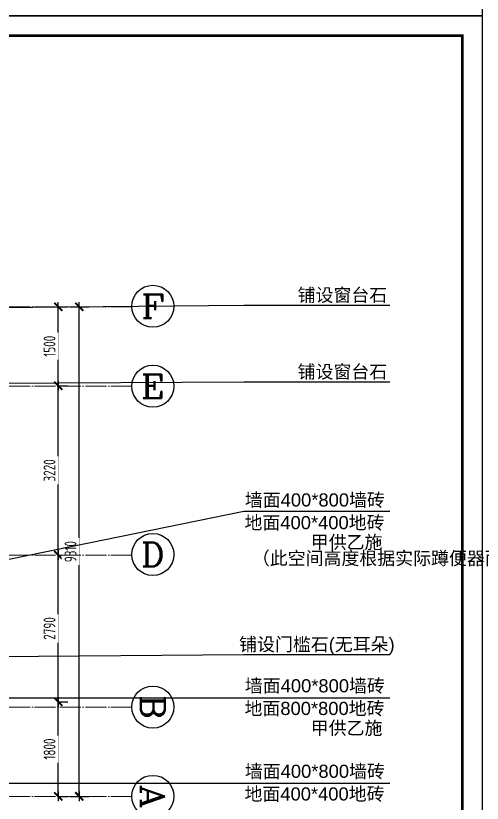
# Model space of a CAD drawing. Header units: inches. Extents: x -50945 to 250244, y -404780 to 18493.
# Drawn here: x 146013 to 154891, y -307373 to -292400 of the extents above; entities that cross this region are included whole.
import ezdxf
from ezdxf.enums import TextEntityAlignment as Align

# ---------------------------------------------------------------- set-up
doc = ezdxf.new("R2010")
doc.units = ezdxf.units.IN
doc.header["$MEASUREMENT"] = 0
doc.linetypes.add('DOTE', pattern=[2.42, 2, -0.2, 0.02, -0.2])
for name, color, linetype in [('15开关布置图-YJ', 2, 'Continuous'), ('AXIS', 1, 'Continuous'), ('AXIS_TEXT', 7, 'Continuous'), ('A图框', 7, 'Continuous'), ('D-ARCHI', 250, 'Continuous'), ('外标注', 50, 'Continuous')]:
    doc.layers.add(name, color=color, linetype=linetype)
doc.layers.add('地面铺装内线', color=251, linetype='Continuous', lineweight=5)
doc.layers.add('天棚材质标注', color=2, linetype='Continuous', lineweight=5)
doc.styles.add('_TCH_AXIS', font='COMPLEX', dxfattribs={"bigfont": 'GBCBIG'})
doc.styles.add('COMPLEX', font='COMPLEX')
doc.styles.add('HBA-DIMT', font='ARCHS.SHX', dxfattribs={"width": 0.8})
doc.styles.get("Standard").update_dxf_attribs({"font": 'arial.ttf'})
doc.dimstyles.new('HBA_40', dxfattribs={"dimscale": 50, "dimtxt": 2.5, "dimasz": 0.1, "dimexe": 2, "dimexo": 2.5, "dimgap": 0.6, "dimtad": 1, "dimdec": 0, "dimrnd": 5, "dimzin": 0, "dimtxsty": 'HBA-DIMT', "dimblk": 'HBA_DIMENSION_TICK', "dimblk1": 'HBA_DIMENSION_TICK', "dimblk2": 'HBA_DIMENSION_TICK', "dimcen": 0.125, "dimclrd": 44, "dimclre": 44, "dimclrt": 2, "dimadec": 0, "dimazin": 0, "dimtfac": 1, "dimtdec": 0, "dimtix": 1, "dimtmove": 1, "dimatfit": 3, "dimldrblk": 'HBA_Leader_Dot', "dimfxl": 0, "dimtvp": 1, "dimtfill": 1, "dimtolj": 1, "dimtzin": 0, "dimarcsym": 0})

# ---------------------------------------------------------------- blocks, each defined once
blk = doc.blocks.new('gegeg')
at = {"layer": 'A图框'}
blk.add_lwpolyline([(162587, -39218), (162587, -60008), (133187, -60008), (133187, -39218)], close=True, dxfattribs=at)
at = {"layer": 'A图框', "const_width": 42}
blk.add_lwpolyline([(133537, -40125), (133537, -39568), (162237, -39568), (162237, -57908)], dxfattribs=at)
blk = doc.blocks.new('HBA_DIMENSION_TICK')
at = {"color": 0, "linetype": 'ByBlock'}
for p, q in [((-10, 0), (0, 0)), ((0, 0), (10, 0))]:
    blk.add_line(p, q, dxfattribs=at)
at = {"color": 50, "linetype": 'ByBlock'}
blk.add_solid([(-10, -7), (-7, -10), (7, 10), (10, 7)], dxfattribs=at)
blk = doc.blocks.new('*D492')
at = {"layer": 'Defpoints', "color": 0, "transparency": 16777216}
for p in [(146581, -305445), (146823, -305445), (146581, -307243)]:
    blk.add_point(p, dxfattribs=at)
at = {"layer": '外标注', "color": 44, "lineweight": -2, "transparency": 16777216}
for p, q in [((146806, -305445), (147003, -305445)), ((146823, -307234), (146823, -305454)), ((146806, -307243), (147003, -307243))]:
    blk.add_line(p, q, dxfattribs=at)
at = {"layer": '外标注', "color": 44, "lineweight": -2, "transparency": 16777216, "xscale": 9, "yscale": 9, "zscale": 9}
for p, rotation in [((146823, -305445), 90), ((146823, -307243), 270)]:
    blk.add_blockref('HBA_DIMENSION_TICK', p, dxfattribs=dict(at, rotation=rotation))
at = {"layer": '外标注', "color": 2, "transparency": 16777216, "insert": (146656, -306344), "char_height": 225, "attachment_point": 5, "rotation": 90, "style": 'HBA-DIMT', "bg_fill": 3, "box_fill_scale": 1.25, "bg_fill_color": 256, "bg_fill_true_color": 13158600, "bg_fill_transparency": 0}
blk.add_mtext('\\A1;1800', dxfattribs=at)
blk = doc.blocks.new('HBA_Leader_Dot')
at = {"color": 0, "linetype": 'ByBlock'}
blk.add_line((-5, 0), (-10, 0), dxfattribs=at)
at = {"color": 0, "linetype": 'ByBlock', "const_width": 5}
blk.add_lwpolyline([(-2.5, 0, 1), (2.5, 0, 1)], format="xyb", close=True, dxfattribs=at)
blk = doc.blocks.new('*D493')
at = {"layer": 'Defpoints', "color": 0, "transparency": 16777216}
for p in [(146581, -302655), (146823, -302655), (146581, -305445)]:
    blk.add_point(p, dxfattribs=at)
at = {"layer": '外标注', "color": 44, "lineweight": -2, "transparency": 16777216}
for p, q in [((146806, -302655), (147003, -302655)), ((146823, -305436), (146823, -302664)), ((146806, -305445), (147003, -305445))]:
    blk.add_line(p, q, dxfattribs=at)
at = {"layer": '外标注', "color": 44, "lineweight": -2, "transparency": 16777216, "xscale": 9, "yscale": 9, "zscale": 9}
for p, rotation in [((146823, -302655), 90), ((146823, -305445), 270)]:
    blk.add_blockref('HBA_DIMENSION_TICK', p, dxfattribs=dict(at, rotation=rotation))
at = {"layer": '外标注', "color": 2, "transparency": 16777216, "insert": (146656, -304050), "char_height": 225, "attachment_point": 5, "rotation": 90, "style": 'HBA-DIMT', "bg_fill": 3, "box_fill_scale": 1.25, "bg_fill_color": 256, "bg_fill_true_color": 13158600, "bg_fill_transparency": 0}
blk.add_mtext('\\A1;2790', dxfattribs=at)
blk = doc.blocks.new('*D494')
at = {"layer": 'Defpoints', "color": 0, "transparency": 16777216}
for p in [(146581, -299435), (146823, -299435), (146581, -302655)]:
    blk.add_point(p, dxfattribs=at)
at = {"layer": '外标注', "color": 44, "lineweight": -2, "transparency": 16777216}
for p, q in [((146806, -299435), (147003, -299435)), ((146823, -302646), (146823, -299444)), ((146806, -302655), (147003, -302655))]:
    blk.add_line(p, q, dxfattribs=at)
at = {"layer": '外标注', "color": 44, "lineweight": -2, "transparency": 16777216, "xscale": 9, "yscale": 9, "zscale": 9}
for p, rotation in [((146823, -299435), 90), ((146823, -302655), 270)]:
    blk.add_blockref('HBA_DIMENSION_TICK', p, dxfattribs=dict(at, rotation=rotation))
at = {"layer": '外标注', "color": 2, "transparency": 16777216, "insert": (146656, -301045), "char_height": 225, "attachment_point": 5, "rotation": 90, "style": 'HBA-DIMT', "bg_fill": 3, "box_fill_scale": 1.25, "bg_fill_color": 256, "bg_fill_true_color": 13158600, "bg_fill_transparency": 0}
blk.add_mtext('\\A1;3220', dxfattribs=at)
blk = doc.blocks.new('*D495')
at = {"layer": 'Defpoints', "color": 0, "transparency": 16777216}
for p in [(146581, -297934), (146823, -297934), (146581, -299435)]:
    blk.add_point(p, dxfattribs=at)
at = {"layer": '外标注', "color": 44, "lineweight": -2, "transparency": 16777216}
for p, q in [((146806, -297934), (147003, -297934)), ((146823, -299426), (146823, -297943)), ((146806, -299435), (147003, -299435))]:
    blk.add_line(p, q, dxfattribs=at)
at = {"layer": '外标注', "color": 44, "lineweight": -2, "transparency": 16777216, "xscale": 9, "yscale": 9, "zscale": 9}
for p, rotation in [((146823, -297934), 90), ((146823, -299435), 270)]:
    blk.add_blockref('HBA_DIMENSION_TICK', p, dxfattribs=dict(at, rotation=rotation))
at = {"layer": '外标注', "color": 2, "transparency": 16777216, "insert": (146656, -298684), "char_height": 225, "attachment_point": 5, "rotation": 90, "style": 'HBA-DIMT', "bg_fill": 3, "box_fill_scale": 1.25, "bg_fill_color": 256, "bg_fill_true_color": 13158600, "bg_fill_transparency": 0}
blk.add_mtext('\\A1;1500', dxfattribs=at)
blk = doc.blocks.new('*D496')
at = {"layer": 'Defpoints', "color": 0, "transparency": 16777216}
for p in [(146823, -297934), (147223, -297934), (146823, -307243)]:
    blk.add_point(p, dxfattribs=at)
at = {"layer": '外标注', "color": 44, "lineweight": -2, "transparency": 16777216}
for p, q in [((147048, -297934), (147403, -297934)), ((147223, -307234), (147223, -297943)), ((147048, -307243), (147403, -307243))]:
    blk.add_line(p, q, dxfattribs=at)
at = {"layer": '外标注', "color": 44, "lineweight": -2, "transparency": 16777216, "xscale": 9, "yscale": 9, "zscale": 9}
for p, rotation in [((147223, -297934), 90), ((147223, -307243), 270)]:
    blk.add_blockref('HBA_DIMENSION_TICK', p, dxfattribs=dict(at, rotation=rotation))
at = {"layer": '外标注', "color": 2, "transparency": 16777216, "insert": (147056, -302589), "char_height": 225, "attachment_point": 5, "rotation": 90, "style": 'HBA-DIMT', "bg_fill": 3, "box_fill_scale": 1.25, "bg_fill_color": 256, "bg_fill_true_color": 13158600, "bg_fill_transparency": 0}
blk.add_mtext('\\A1;9310', dxfattribs=at)
blk = doc.blocks.new('_AXISO')
blk.add_circle((0, 0), 0.5)
at = {"layer": 'AXIS_TEXT', "style": 'COMPLEX', "width": 1.041667}
blk.add_attdef('A', text='', height=0.56, dxfattribs=at).set_placement((-0.25, -0.28), (0.25, -0.28), align=Align.FIT)

msp = doc.modelspace()

# ---------------------------------------------------------------- block references
at = {"layer": '15开关布置图-YJ', "color": 2, "xscale": 1.081091401797356, "yscale": 1.081091401797356, "zscale": 1.081091401797356}
msp.add_blockref('gegeg', (-20880, -227526.41), dxfattribs=at)
at = {"layer": 'AXIS'}
ref = msp.add_blockref('_AXISO', (148622.54, -297924.27), dxfattribs=dict(at, xscale=800, yscale=800, zscale=800))
ref.add_attrib('A', 'F', dxfattribs={"layer": 'AXIS_TEXT', "height": 452.55, "style": '_TCH_AXIS', "width": 1.3125}).set_placement((148396.26, -298150.54), (148848.81, -298150.54), align=Align.FIT)
ref = msp.add_blockref('_AXISO', (148622.54, -299444.51), dxfattribs=dict(at, xscale=800, yscale=800, zscale=800))
ref.add_attrib('A', 'E', dxfattribs={"layer": 'AXIS_TEXT', "height": 452.55, "style": '_TCH_AXIS', "width": 1.3125}).set_placement((148396.26, -299670.78), (148848.81, -299670.78), align=Align.FIT)
ref = msp.add_blockref('_AXISO', (148622.54, -302644.28), dxfattribs=dict(at, xscale=800, yscale=800, zscale=800))
ref.add_attrib('A', 'D', dxfattribs={"layer": 'AXIS_TEXT', "height": 452.55, "style": '_TCH_AXIS', "width": 1.235294}).set_placement((148396.26, -302870.55), (148848.81, -302870.55), align=Align.FIT)
ref = msp.add_blockref('_AXISO', (148622.54, -305544.51), dxfattribs=dict(at, xscale=800, yscale=800, zscale=800, rotation=270))
ref.add_attrib('A', 'B', dxfattribs={"layer": 'AXIS_TEXT', "height": 452.55, "rotation": 270, "style": '_TCH_AXIS', "width": 1.235294}).set_placement((148396.26, -305318.23), (148396.26, -305770.78), align=Align.FIT)
ref = msp.add_blockref('_AXISO', (148622.54, -307242.84), dxfattribs=dict(at, xscale=800, yscale=800, zscale=800, rotation=270))
ref.add_attrib('A', 'A', dxfattribs={"layer": 'AXIS_TEXT', "height": 452.55, "rotation": 270, "style": '_TCH_AXIS', "width": 1.166667}).set_placement((148396.26, -307016.57), (148396.26, -307469.12), align=Align.FIT)

# ---------------------------------------------------------------- texts
at = {"layer": '15开关布置图-YJ', "color": 241}
for s, p in [('铺设窗台石', (151377.79, -297836.08)), ('铺设窗台石', (151377.79, -299293.25)), ('墙面400*800墙砖', (150372.88, -301731.5)), ('地面400*400地砖', (150366.57, -302162.59)), ('甲供乙施', (151627.65, -302533.96)), ('铺设门槛石(无耳朵)', (150264.35, -304476.68)), ('墙面400*800墙砖', (150372.88, -305264.61)), ('地面800*800地砖', (150366.57, -305695.7)), ('甲供乙施', (151627.65, -306067.07)), ('墙面400*800墙砖', (150372.88, -306890.21)), ('地面400*400地砖', (150366.57, -307321.3))]:
    msp.add_text(s, height=250, dxfattribs=at).set_placement(p)
at = {"layer": '15开关布置图-YJ', "color": 241, "insert": (150506.41, -302589.64), "char_height": 250, "width": 6146.256, "attachment_point": 1}
msp.add_mtext('（此空间高度根据实际蹲便器而定）', dxfattribs=at)

# ---------------------------------------------------------------- dimensions: what is measured, and where the dimension line sits
at = {"layer": '外标注'}
dim = msp.add_linear_dim(base=(146822.54, -305444.51), p1=(146580.76, -307242.84), p2=(146580.76, -305444.51), angle=270, dimstyle='HBA_40', override={"dimscale": 90, "dimfxl": 200, "dimfxlon": 1}, dxfattribs=at)
dim.commit()
dim.dimension.update_dxf_attribs({"geometry": '*D492', "text_midpoint": (146656.04, -306343.68)})

# ---------------------------------------------------------------- next in the draw order: dimensions: what is measured, and where the dimension line sits
dim = msp.add_linear_dim(base=(146822.54, -302654.51), p1=(146580.76, -305444.51), p2=(146580.76, -302654.51), angle=270, dimstyle='HBA_40', override={"dimscale": 90, "dimfxl": 200, "dimfxlon": 1}, dxfattribs=at)
dim.commit()
dim.dimension.update_dxf_attribs({"geometry": '*D493', "text_midpoint": (146656.04, -304049.51)})

# ---------------------------------------------------------------- next in the draw order: dimensions: what is measured, and where the dimension line sits
dim = msp.add_linear_dim(base=(146822.54, -299434.51), p1=(146580.76, -302654.51), p2=(146580.76, -299434.51), angle=270, dimstyle='HBA_40', override={"dimscale": 90, "dimfxl": 200, "dimfxlon": 1}, dxfattribs=at)
dim.commit()
dim.dimension.update_dxf_attribs({"geometry": '*D494', "text_midpoint": (146656.04, -301044.51)})

# ---------------------------------------------------------------- next in the draw order: dimensions: what is measured, and where the dimension line sits
dim = msp.add_linear_dim(base=(146822.54, -297934.27), p1=(146580.76, -299434.51), p2=(146580.76, -297934.27), angle=270, dimstyle='HBA_40', override={"dimscale": 90, "dimfxl": 200, "dimfxlon": 1}, dxfattribs=at)
dim.commit()
dim.dimension.update_dxf_attribs({"geometry": '*D495', "text_midpoint": (146656.04, -298684.39)})

# ---------------------------------------------------------------- next in the draw order: dimensions: what is measured, and where the dimension line sits
dim = msp.add_linear_dim(base=(147222.54, -297934.27), p1=(146822.54, -307242.84), p2=(146822.54, -297934.27), angle=90, dimstyle='HBA_40', override={"dimscale": 90, "dimfxl": 200, "dimfxlon": 1}, dxfattribs=at)
dim.commit()
dim.dimension.update_dxf_attribs({"geometry": '*D496', "text_midpoint": (147056.04, -302588.55)})

# ---------------------------------------------------------------- next in the draw order: linework, layer by layer
at = {"layer": 'D-ARCHI', "color": 251, "linetype": 'DOTE', "lineweight": 5, "ltscale": 200}
for p, q in [((148222.54, -297934.27), (127895.28, -297934.27)), ((148222.54, -299444.51), (127882.54, -299444.51)), ((148222.54, -302654.51), (127895.28, -302654.51)), ((148222.54, -305544.51), (127895.28, -305544.51)), ((148222.54, -307242.84), (127895.28, -307242.84))]:
    msp.add_line(p, q, dxfattribs=at)

# ---------------------------------------------------------------- next in the draw order: block references
at = {"layer": '15开关布置图-YJ', "color": 2, "xscale": 1.081091401797356, "yscale": 1.081091401797356, "zscale": 1.081091401797356}
msp.add_blockref('gegeg', (-20880.44, -250002.3), dxfattribs=at)

# ---------------------------------------------------------------- next in the draw order: leaders
at = {"layer": '地面铺装内线', "color": 6}
for points in [[(141836.44, -305367.36), (153131.01, -305367.36)], [(140054.18, -306992.96), (153131.01, -306992.96)]]:
    msp.add_leader(points, dimstyle='HBA_40', override={"dimtad": 0}, dxfattribs=at)
at = {"layer": '天棚材质标注', "color": 6}
for points in [[(139112.24, -298004.83), (150355.22, -297903.08), (153131.01, -297903.08)], [(144349.69, -299394.51), (150355.22, -299360.25), (153131.01, -299360.25)], [(138819.58, -304170.83), (150355.22, -301821.26), (153131.01, -301821.26)], [(139112.24, -304645.43), (150355.22, -304543.68), (153131.01, -304543.68)]]:
    msp.add_leader(points, dimstyle='HBA_40', override={"dimgap": 0.6, "dimtad": 0}, dxfattribs=at)

doc.saveas('drawing.dxf')
